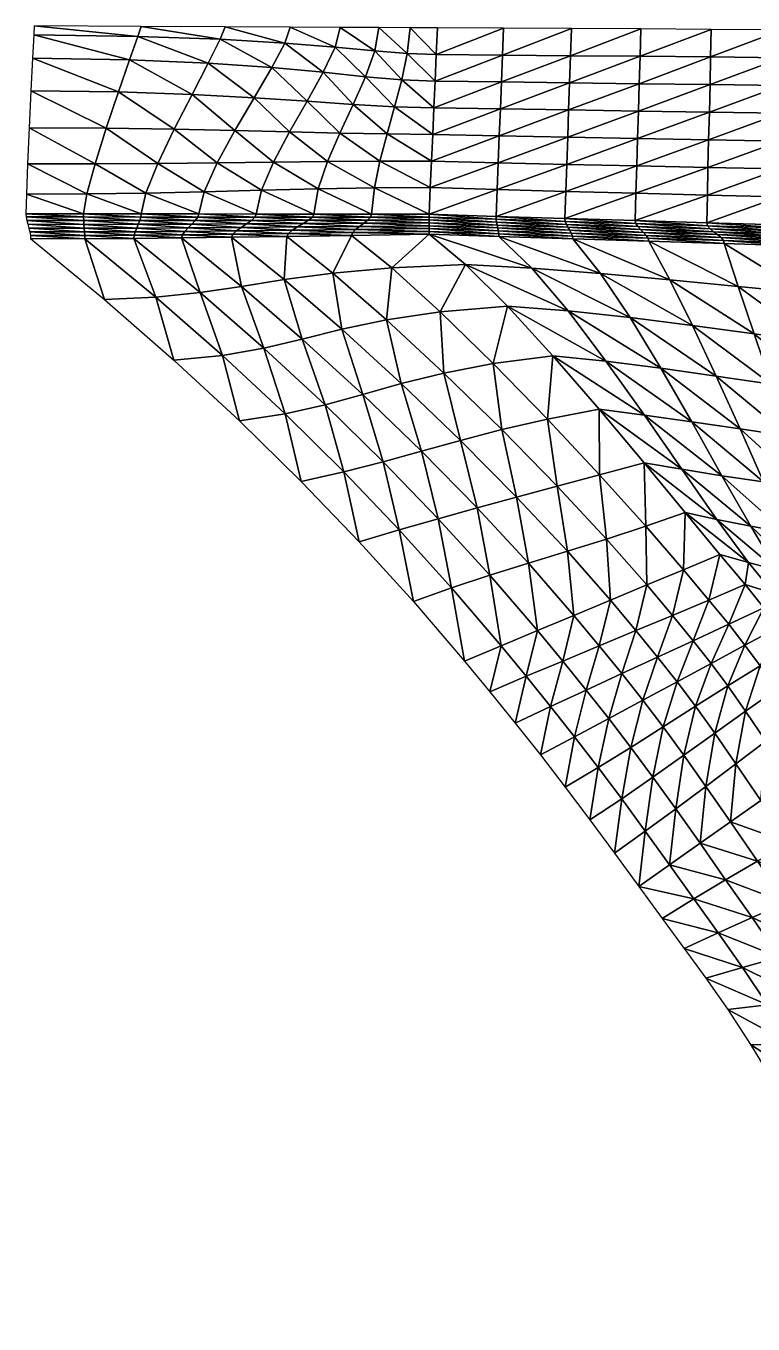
# Model space of a CAD drawing. Header units: millimetres. Extents: x -25.9 to 40.5, y -39.9 to 19.
# Drawn here: x -25.94 to -16.9, y 2.89 to 19.02 of the extents above; entities that cross this region are included whole.
import ezdxf

# ---------------------------------------------------------------- set-up
doc = ezdxf.new("R2010")
doc.units = ezdxf.units.MM
doc.layers.get('0').update_dxf_attribs({"color": 153, "true_color": 0x5890e1})

msp = doc.modelspace()

# ---------------------------------------------------------------- meshes
at = {"color": 81, "true_color": 0x99e499}
mesh = msp.add_polyface(dxfattribs=at)
corners = [(-23.835, 16.6, 7.748), (-23.804, 16.643, 7.604), (-24.514, 16.643, 7.604), (-24.526, 16.6, 7.748), (-25.224, 16.644, 7.604), (-25.94, 16.683, 7.46), (-25.937, 16.644, 7.604), (-25.224, 16.683, 7.46), (-25.929, 16.6, 7.748), (-25.222, 16.6, 7.748), (-24.509, 16.682, 7.46), (-23.793, 16.681, 7.46), (-23.726, 16.958, 7.453), (-23.563, 17.316, 7.446), (-24.3, 17.309, 7.447), (-24.449, 16.941, 7.453), (-24.097, 17.733, 7.441), (-25.082, 17.304, 7.447), (-25.184, 16.93, 7.453), (-24.943, 17.746, 7.442), (-23.876, 18.166, 7.434), (-24.791, 18.197, 7.435), (-23.674, 18.555, 7.426), (-24.652, 18.597, 7.428), (-23.525, 18.852, 7.416), (-24.55, 18.888, 7.417), (-25.837, 19.017, 7.403), (-25.843, 18.907, 7.417), (-24.51, 19.011, 7.403), (-25.935, 16.926, 7.453), (-25.858, 18.617, 7.428), (-25.878, 18.212, 7.436), (-25.9, 17.753, 7.442), (-25.92, 17.303, 7.447), (-23.465, 19.005, 7.403)]
mesh.append_faces([[corners[k] for k in face] for face in [(0, 1, 2), (3, 2, 4), (9, 4, 6), (10, 2, 1), (7, 4, 2), (12, 13, 14), (14, 15, 12), (16, 14, 13), (15, 14, 17), (17, 18, 15), (14, 16, 19), (19, 17, 14), (16, 20, 21), (21, 19, 16), (20, 22, 23), (23, 21, 20), (22, 24, 25), (25, 23, 22), (7, 18, 29), (23, 25, 27), (10, 15, 18), (21, 23, 30), (11, 12, 15), (19, 21, 31), (17, 19, 32), (28, 25, 24), (18, 17, 33)]], dxfattribs={"vtx0": -1, "vtx1": -1, "vtx2": -1, "color": 81})
mesh.append_faces([[corners[k] for k in face] for face in [(4, 7, 5), (1, 11, 10), (2, 10, 7), (25, 28, 26), (18, 7, 10), (15, 10, 11), (24, 34, 28)]], dxfattribs={"vtx0": -1, "vtx2": -1, "color": 81})
mesh.append_faces([[corners[k] for k in face] for face in [(5, 6, 4), (6, 8, 9), (26, 27, 25), (27, 30, 23), (30, 31, 21), (31, 32, 19), (32, 33, 17), (33, 29, 18)]], dxfattribs={"vtx1": -1, "vtx2": -1, "color": 81})
mesh.append_faces([[corners[k] for k in face] for face in [(29, 5, 7)]], dxfattribs={"vtx2": -1, "color": 81})
mesh = msp.add_polyface(dxfattribs=at)
corners = [(-22.379, 16.642, 7.604), (-22.427, 16.603, 7.748), (-21.694, 16.605, 7.748), (-23.094, 16.643, 7.604), (-23.138, 16.601, 7.748), (-23.804, 16.643, 7.604), (-22.361, 16.68, 7.46), (-21.658, 16.642, 7.604), (-23.077, 16.68, 7.46), (-23.793, 16.681, 7.46), (-22.193, 17.332, 7.444), (-22.308, 16.993, 7.452), (-21.609, 17.005, 7.452), (-22.864, 17.325, 7.445), (-23.013, 16.976, 7.452), (-22.039, 17.686, 7.437), (-22.664, 17.701, 7.438), (-21.873, 18.042, 7.429), (-22.446, 18.081, 7.431), (-22.246, 18.441, 7.423), (-22.097, 18.755, 7.413), (-21.72, 18.387, 7.421), (-23.563, 17.316, 7.446), (-23.726, 16.958, 7.453), (-23.343, 17.718, 7.439), (-23.104, 18.125, 7.432), (-22.884, 18.5, 7.425), (-22.722, 18.805, 7.415), (-24.097, 17.733, 7.441), (-23.876, 18.166, 7.434), (-23.674, 18.555, 7.426), (-23.525, 18.852, 7.416), (-22.655, 19.001, 7.403), (-22.033, 18.998, 7.403), (-23.465, 19.005, 7.403), (-21.645, 16.679, 7.46)]
mesh.append_faces([[corners[k] for k in face] for face in [(0, 1, 2), (1, 0, 3), (3, 4, 1), (4, 3, 5), (6, 0, 7), (8, 3, 0), (9, 5, 3), (10, 11, 12), (11, 10, 13), (13, 14, 11), (10, 15, 16), (16, 13, 10), (15, 17, 18), (18, 16, 15), (19, 18, 17), (20, 19, 21), (14, 13, 22), (22, 23, 14), (13, 16, 24), (24, 22, 13), (16, 18, 25), (25, 24, 16), (18, 19, 26), (26, 25, 18), (19, 20, 27), (27, 26, 19), (22, 24, 28), (24, 25, 29), (29, 28, 24), (25, 26, 30), (30, 29, 25), (26, 27, 31), (31, 30, 26), (32, 27, 20), (8, 14, 23), (34, 31, 27), (6, 11, 14)]], dxfattribs={"vtx0": -1, "vtx1": -1, "vtx2": -1, "color": 81})
mesh.append_faces([[corners[k] for k in face] for face in [(0, 6, 8), (3, 8, 9), (20, 33, 32), (23, 9, 8), (27, 32, 34), (14, 8, 6), (11, 6, 35)]], dxfattribs={"vtx0": -1, "vtx2": -1, "color": 81})
mesh = msp.add_polyface(dxfattribs=at)
corners = [(-20.929, 16.678, 7.46), (-20.929, 16.643, 7.604), (-20.095, 16.615, 7.527), (-21.694, 16.605, 7.748), (-21.658, 16.642, 7.604), (-22.379, 16.642, 7.604), (-21.645, 16.679, 7.46), (-22.361, 16.68, 7.46), (-20.929, 16.607, 7.747), (-20.083, 16.984, 7.376), (-20.914, 17.009, 7.452), (-20.017, 18.656, 7.335), (-20.84, 18.662, 7.411), (-20.855, 18.331, 7.419), (-20.03, 18.322, 7.343), (-20.869, 18.001, 7.427), (-20.043, 17.987, 7.351), (-20.884, 17.67, 7.435), (-20.056, 17.652, 7.359), (-20.899, 17.339, 7.444), (-20.07, 17.318, 7.367), (-21.609, 17.005, 7.452), (-21.541, 17.338, 7.444), (-22.193, 17.332, 7.444), (-21.452, 17.675, 7.436), (-22.039, 17.686, 7.437), (-21.357, 18.013, 7.428), (-21.873, 18.042, 7.429), (-21.269, 18.347, 7.42), (-21.72, 18.387, 7.421), (-21.2, 18.676, 7.411), (-21.604, 18.709, 7.412), (-22.246, 18.441, 7.423), (-22.097, 18.755, 7.413), (-21.165, 18.994, 7.403), (-20.825, 18.992, 7.403), (-21.552, 18.996, 7.403), (-22.033, 18.998, 7.403), (-22.308, 16.993, 7.452)]
mesh.append_faces([[corners[k] for k in face] for face in [(3, 4, 5), (6, 4, 1), (4, 3, 8), (21, 22, 23), (22, 24, 25), (25, 23, 22), (24, 26, 27), (27, 25, 24), (26, 28, 29), (29, 27, 26), (28, 30, 31), (31, 29, 28), (27, 29, 32), (29, 31, 33), (34, 30, 12), (22, 21, 10), (36, 31, 30), (24, 22, 19), (37, 33, 31), (26, 24, 17), (28, 26, 15), (30, 28, 13), (6, 21, 38)]], dxfattribs={"vtx0": -1, "vtx1": -1, "vtx2": -1, "color": 81})
mesh.append_faces([[corners[k] for k in face] for face in [(4, 6, 7), (9, 10, 0), (11, 12, 13), (14, 13, 15), (16, 15, 17), (18, 17, 19), (20, 19, 10), (21, 6, 0), (30, 34, 36), (31, 36, 37)]], dxfattribs={"vtx0": -1, "vtx2": -1, "color": 81})
mesh.append_faces([[corners[k] for k in face] for face in [(0, 1, 2), (8, 1, 4), (0, 10, 21), (10, 19, 22), (19, 17, 24), (17, 15, 26), (15, 13, 28), (13, 12, 30)]], dxfattribs={"vtx1": -1, "vtx2": -1, "color": 81})
mesh.append_faces([[corners[k] for k in face] for face in [(1, 0, 6), (12, 35, 34)]], dxfattribs={"vtx2": -1, "color": 81})
mesh = msp.add_polyface(dxfattribs=at)
corners = [(-20.095, 16.615, 7.527), (-20.097, 16.651, 7.384), (-20.929, 16.678, 7.46), (-19.237, 16.588, 7.45), (-19.242, 16.624, 7.307), (-20.083, 16.984, 7.376), (-19.23, 16.96, 7.299), (-19.218, 17.297, 7.291), (-20.07, 17.318, 7.367), (-18.358, 16.938, 7.223), (-18.348, 17.278, 7.215), (-17.462, 17.259, 7.139), (-19.206, 17.635, 7.283), (-20.056, 17.652, 7.359), (-18.338, 17.619, 7.207), (-17.454, 17.602, 7.131), (-19.195, 17.973, 7.275), (-20.043, 17.987, 7.351), (-18.327, 17.959, 7.199), (-17.445, 17.945, 7.123), (-19.183, 18.311, 7.267), (-20.03, 18.322, 7.343), (-18.317, 18.3, 7.191), (-17.437, 18.288, 7.115), (-19.171, 18.648, 7.259), (-20.017, 18.656, 7.335), (-18.307, 18.64, 7.183), (-20.84, 18.662, 7.411), (-20.003, 18.988, 7.327), (-20.825, 18.992, 7.403), (-20.855, 18.331, 7.419), (-18.367, 16.598, 7.231), (-20.869, 18.001, 7.427), (-17.47, 16.916, 7.147), (-20.884, 17.67, 7.435), (-18.298, 18.98, 7.176), (-19.159, 18.984, 7.251), (-20.899, 17.339, 7.444), (-20.914, 17.009, 7.452)]
mesh.append_faces([[corners[k] for k in face] for face in [(1, 0, 3), (5, 6, 7), (7, 8, 5), (6, 9, 10), (10, 7, 6), (11, 10, 9), (8, 7, 12), (12, 13, 8), (7, 10, 14), (14, 12, 7), (15, 14, 10), (13, 12, 16), (16, 17, 13), (12, 14, 18), (18, 16, 12), (19, 18, 14), (17, 16, 20), (20, 21, 17), (16, 18, 22), (22, 20, 16), (23, 22, 18), (21, 20, 24), (24, 25, 21), (20, 22, 26), (26, 24, 20), (27, 25, 28), (6, 5, 1), (30, 21, 25), (9, 6, 4), (32, 17, 21), (33, 9, 31), (34, 13, 17), (24, 26, 35), (37, 8, 13), (25, 24, 36), (38, 5, 8)]], dxfattribs={"vtx0": -1, "vtx1": -1, "vtx2": -1, "color": 81})
mesh.append_faces([[corners[k] for k in face] for face in [(0, 1, 2), (3, 4, 1)]], dxfattribs={"vtx0": -1, "vtx2": -1, "color": 81})
mesh.append_faces([[corners[k] for k in face] for face in [(2, 1, 5), (1, 4, 6), (4, 31, 9), (35, 36, 24), (36, 28, 25)]], dxfattribs={"vtx1": -1, "vtx2": -1, "color": 81})
mesh.append_faces([[corners[k] for k in face] for face in [(28, 29, 27)]], dxfattribs={"vtx2": -1, "color": 81})
mesh = msp.add_polyface(dxfattribs=at)
corners = [(-16.566, 16.509, 7.219), (-16.535, 16.471, 7.361), (-15.641, 16.445, 7.283), (-16.491, 16.434, 7.502), (-17.436, 16.498, 7.438), (-17.392, 16.461, 7.58), (-17.467, 16.535, 7.296), (-17.344, 16.424, 7.722), (-18.301, 16.488, 7.658), (-18.263, 16.452, 7.801), (-18.335, 16.525, 7.516), (-18.359, 16.562, 7.373), (-16.575, 16.547, 7.078), (-15.661, 16.483, 7.142), (-17.477, 16.572, 7.154), (-18.367, 16.598, 7.231), (-18.358, 16.938, 7.223), (-17.47, 16.916, 7.147), (-17.462, 17.259, 7.139), (-16.571, 16.894, 7.07), (-16.565, 17.24, 7.062), (-15.66, 17.221, 6.986), (-18.348, 17.278, 7.215), (-17.454, 17.602, 7.131), (-16.559, 17.586, 7.055), (-15.656, 17.57, 6.978), (-18.338, 17.619, 7.207), (-17.445, 17.945, 7.123), (-16.552, 17.932, 7.047), (-15.652, 17.918, 6.971), (-18.327, 17.959, 7.199), (-17.437, 18.288, 7.115), (-16.546, 18.277, 7.039), (-15.648, 18.267, 6.963), (-18.317, 18.3, 7.191), (-17.429, 18.632, 7.108), (-18.307, 18.64, 7.183), (-16.54, 18.623, 7.031), (-15.644, 18.616, 6.955), (-16.535, 18.971, 7.024), (-17.422, 18.975, 7.1), (-18.298, 18.98, 7.176), (-15.663, 16.872, 6.994)]
mesh.append_faces([[corners[k] for k in face] for face in [(0, 1, 2), (3, 1, 4), (4, 5, 3), (1, 0, 6), (6, 4, 1), (7, 5, 8), (8, 9, 7), (5, 4, 10), (10, 8, 5), (4, 6, 11), (12, 0, 13), (14, 6, 0), (16, 17, 18), (17, 19, 20), (20, 18, 17), (21, 20, 19), (22, 18, 23), (18, 20, 24), (24, 23, 18), (25, 24, 20), (26, 23, 27), (23, 24, 28), (28, 27, 23), (29, 28, 24), (30, 27, 31), (27, 28, 32), (32, 31, 27), (33, 32, 28), (34, 31, 35), (35, 36, 34), (31, 32, 37), (37, 35, 31), (38, 37, 32), (35, 37, 39), (36, 35, 40), (19, 17, 14), (42, 19, 12)]], dxfattribs={"vtx0": -1, "vtx1": -1, "vtx2": -1, "color": 81})
mesh.append_faces([[corners[k] for k in face] for face in [(0, 12, 14), (6, 14, 15)]], dxfattribs={"vtx0": -1, "vtx2": -1, "color": 81})
mesh.append_faces([[corners[k] for k in face] for face in [(39, 40, 35), (15, 14, 17), (40, 41, 36), (14, 12, 19)]], dxfattribs={"vtx1": -1, "vtx2": -1, "color": 81})
mesh = msp.add_polyface(dxfattribs=at)
corners = [(-23.964, 16.464, 8.18), (-23.994, 16.421, 8.324), (-23.37, 16.429, 8.324), (-23.922, 16.509, 8.036), (-23.325, 16.47, 8.18), (-24.581, 16.459, 8.18), (-24.594, 16.416, 8.324), (-24.563, 16.506, 8.036), (-23.877, 16.555, 7.892), (-24.544, 16.553, 7.892), (-23.835, 16.6, 7.748), (-24.526, 16.6, 7.748), (-24.514, 16.643, 7.604), (-25.213, 16.457, 8.18), (-25.21, 16.413, 8.324), (-25.215, 16.504, 8.036), (-25.219, 16.552, 7.892), (-25.222, 16.6, 7.748), (-25.224, 16.644, 7.604), (-25.21, 16.374, 8.467), (-25.886, 16.414, 8.323), (-25.882, 16.375, 8.467), (-24.599, 16.377, 8.468), (-25.929, 16.6, 7.748), (-25.918, 16.553, 7.891), (-24.006, 16.383, 8.468), (-25.905, 16.505, 8.035), (-23.387, 16.391, 8.468), (-25.894, 16.458, 8.179), (-23.776, 15.704, 8.709), (-24.326, 15.647, 8.722), (-23.497, 14.921, 8.969), (-24.966, 15.62, 8.728), (-24.101, 14.864, 8.982)]
mesh.append_faces([[corners[k] for k in face] for face in [(0, 1, 2), (3, 0, 4), (1, 0, 5), (5, 6, 1), (0, 3, 7), (7, 5, 0), (3, 8, 9), (9, 7, 3), (8, 10, 11), (11, 9, 8), (12, 11, 10), (6, 5, 13), (13, 14, 6), (5, 7, 15), (15, 13, 5), (7, 9, 16), (16, 15, 7), (9, 11, 17), (17, 16, 9), (18, 17, 11), (19, 14, 20), (22, 6, 14), (16, 17, 23), (25, 1, 6), (15, 16, 24), (13, 15, 26), (14, 13, 28), (29, 30, 31), (32, 30, 19), (33, 31, 30), (30, 29, 22)]], dxfattribs={"vtx0": -1, "vtx1": -1, "vtx2": -1, "color": 81})
mesh.append_faces([[corners[k] for k in face] for face in [(14, 19, 22), (6, 22, 25), (1, 25, 27), (30, 32, 33)]], dxfattribs={"vtx0": -1, "vtx2": -1, "color": 81})
mesh.append_faces([[corners[k] for k in face] for face in [(23, 24, 16), (24, 26, 15), (26, 28, 13), (28, 20, 14), (25, 22, 29), (22, 19, 30)]], dxfattribs={"vtx1": -1, "vtx2": -1, "color": 81})
mesh.append_faces([[corners[k] for k in face] for face in [(20, 21, 19), (19, 21, 32)]], dxfattribs={"vtx2": -1, "color": 81})
mesh = msp.add_polyface(dxfattribs=at)
corners = [(-21.879, 16.451, 8.323), (-21.843, 16.489, 8.179), (-22.63, 16.479, 8.18), (-22.678, 16.439, 8.324), (-21.795, 16.527, 8.035), (-22.564, 16.52, 8.036), (-22.493, 16.562, 7.892), (-22.427, 16.603, 7.748), (-21.742, 16.566, 7.892), (-23.325, 16.47, 8.18), (-23.37, 16.429, 8.324), (-23.265, 16.514, 8.036), (-23.199, 16.558, 7.892), (-23.138, 16.601, 7.748), (-23.964, 16.464, 8.18), (-23.922, 16.509, 8.036), (-23.877, 16.555, 7.892), (-23.835, 16.6, 7.748), (-23.804, 16.643, 7.604), (-23.387, 16.391, 8.468), (-23.994, 16.421, 8.324), (-22.697, 16.402, 8.468), (-21.892, 16.414, 8.467), (-22.124, 15.947, 8.653), (-22.729, 15.865, 8.671), (-22.015, 15.249, 8.891), (-23.262, 15.781, 8.691), (-22.505, 15.127, 8.92), (-23.776, 15.704, 8.709), (-22.982, 15.013, 8.947), (-23.497, 14.921, 8.969), (-21.753, 14.438, 9.151), (-22.222, 14.31, 9.182), (-22.72, 14.198, 9.208), (-24.101, 14.864, 8.982), (-23.287, 14.109, 9.229), (-24.006, 16.383, 8.468)]
mesh.append_faces([[corners[k] for k in face] for face in [(0, 1, 2), (2, 3, 0), (1, 4, 5), (5, 2, 1), (6, 5, 4), (7, 6, 8), (3, 2, 9), (9, 10, 3), (2, 5, 11), (11, 9, 2), (5, 6, 12), (12, 11, 5), (6, 7, 13), (13, 12, 6), (10, 9, 14), (9, 11, 15), (11, 12, 16), (16, 15, 11), (12, 13, 17), (17, 16, 12), (18, 17, 13), (19, 10, 20), (21, 3, 10), (22, 0, 3), (23, 24, 25), (24, 26, 27), (27, 25, 24), (26, 28, 29), (29, 27, 26), (30, 29, 28), (25, 27, 31), (27, 29, 32), (32, 31, 27), (29, 30, 33), (24, 23, 21), (26, 24, 19), (28, 26, 36)]], dxfattribs={"vtx0": -1, "vtx1": -1, "vtx2": -1, "color": 81})
mesh.append_faces([[corners[k] for k in face] for face in [(10, 19, 21), (3, 21, 22), (30, 34, 35)]], dxfattribs={"vtx0": -1, "vtx2": -1, "color": 81})
mesh.append_faces([[corners[k] for k in face] for face in [(22, 21, 23), (21, 19, 24), (19, 36, 26)]], dxfattribs={"vtx1": -1, "vtx2": -1, "color": 81})
mesh = msp.add_polyface(dxfattribs=at)
corners = [(-20.095, 16.615, 7.527), (-20.09, 16.579, 7.671), (-19.222, 16.552, 7.593), (-20.062, 16.4, 8.387), (-20.064, 16.436, 8.244), (-20.929, 16.464, 8.322), (-20.929, 16.428, 8.466), (-20.929, 16.643, 7.604), (-20.929, 16.607, 7.747), (-20.929, 16.571, 7.891), (-20.083, 16.543, 7.814), (-20.929, 16.535, 8.035), (-20.076, 16.508, 7.957), (-20.929, 16.5, 8.178), (-20.069, 16.472, 8.101), (-21.795, 16.527, 8.035), (-21.742, 16.566, 7.892), (-22.493, 16.562, 7.892), (-21.694, 16.605, 7.748), (-22.427, 16.603, 7.748), (-21.879, 16.451, 8.323), (-21.892, 16.414, 8.467), (-21.843, 16.489, 8.179), (-21.391, 16.013, 8.638), (-22.124, 15.947, 8.653), (-21.46, 15.366, 8.863), (-20.79, 15.466, 8.84), (-22.015, 15.249, 8.891), (-20.747, 14.704, 9.088), (-20.132, 14.822, 9.06), (-21.275, 14.573, 9.119), (-21.753, 14.438, 9.151), (-20.476, 16.054, 8.63), (-19.953, 15.535, 8.825), (-19.389, 14.919, 9.038), (-19.652, 16.009, 8.561), (-19.202, 15.477, 8.768)]
mesh.append_faces([[corners[k] for k in face] for face in [(0, 1, 2), (3, 4, 5), (1, 0, 7), (10, 1, 8), (12, 10, 9), (14, 12, 11), (4, 14, 13), (15, 16, 17), (16, 18, 19), (22, 20, 5), (15, 22, 13), (16, 15, 11), (18, 16, 9), (23, 24, 25), (25, 26, 23), (27, 25, 24), (26, 25, 28), (28, 29, 26), (25, 27, 30), (30, 28, 25), (31, 30, 27), (24, 23, 21), (33, 26, 29), (32, 23, 26)]], dxfattribs={"vtx0": -1, "vtx1": -1, "vtx2": -1, "color": 81})
mesh.append_faces([[corners[k] for k in face] for face in [(20, 21, 6), (23, 32, 6), (29, 34, 33), (26, 33, 32), (35, 3, 6)]], dxfattribs={"vtx0": -1, "vtx2": -1, "color": 81})
mesh.append_faces([[corners[k] for k in face] for face in [(7, 8, 1), (8, 9, 10), (9, 11, 12), (11, 13, 14), (13, 5, 4), (6, 5, 20), (5, 13, 22), (13, 11, 15), (11, 9, 16), (9, 8, 18), (6, 21, 23), (6, 32, 35), (32, 33, 36)]], dxfattribs={"vtx1": -1, "vtx2": -1, "color": 81})
mesh.append_faces([[corners[k] for k in face] for face in [(5, 6, 3)]], dxfattribs={"vtx2": -1, "color": 81})
mesh = msp.add_polyface(dxfattribs=at)
corners = [(-18.359, 16.562, 7.373), (-18.335, 16.525, 7.516), (-17.436, 16.498, 7.438), (-18.205, 16.379, 8.086), (-18.229, 16.415, 7.943), (-19.161, 16.443, 8.022), (-19.146, 16.407, 8.165), (-18.263, 16.452, 7.801), (-19.181, 16.48, 7.879), (-18.301, 16.488, 7.658), (-19.203, 16.516, 7.736), (-19.222, 16.552, 7.593), (-19.237, 16.588, 7.45), (-20.069, 16.472, 8.101), (-20.064, 16.436, 8.244), (-20.076, 16.508, 7.957), (-20.083, 16.543, 7.814), (-20.09, 16.579, 7.671), (-20.095, 16.615, 7.527), (-19.142, 16.371, 8.308), (-20.062, 16.4, 8.387), (-18.197, 16.342, 8.228), (-18.367, 16.598, 7.231), (-17.467, 16.535, 7.296), (-19.242, 16.624, 7.307), (-19.389, 14.919, 9.038), (-20.132, 14.822, 9.06), (-19.458, 14.131, 9.287), (-19.652, 16.009, 8.561), (-19.202, 15.477, 8.768), (-18.431, 15.393, 8.718), (-18.799, 15.942, 8.498), (-18.73, 14.852, 8.995), (-18.049, 14.765, 8.955), (-17.664, 14.097, 9.198), (-17.655, 15.295, 8.671), (-17.937, 15.863, 8.44), (-20.476, 16.054, 8.63), (-19.953, 15.535, 8.825), (-18.253, 14.18, 9.23)]
mesh.append_faces([[corners[k] for k in face] for face in [(0, 1, 2), (3, 4, 5), (5, 6, 3), (4, 7, 8), (8, 5, 4), (7, 9, 10), (10, 8, 7), (9, 1, 11), (11, 10, 9), (1, 0, 12), (12, 11, 1), (6, 5, 13), (13, 14, 6), (5, 8, 15), (15, 13, 5), (8, 10, 16), (16, 15, 8), (10, 11, 17), (17, 16, 10), (11, 12, 18), (19, 6, 14), (21, 3, 6), (22, 0, 23), (24, 12, 0), (25, 26, 27), (28, 29, 30), (30, 31, 28), (29, 32, 33), (33, 30, 29), (34, 33, 32), (31, 30, 35), (35, 36, 31), (29, 28, 37), (32, 29, 38), (39, 32, 25), (19, 31, 36), (20, 28, 31)]], dxfattribs={"vtx0": -1, "vtx1": -1, "vtx2": -1, "color": 81})
mesh.append_faces([[corners[k] for k in face] for face in [(14, 20, 19), (6, 19, 21), (0, 22, 24), (36, 21, 19), (31, 19, 20)]], dxfattribs={"vtx0": -1, "vtx2": -1, "color": 81})
mesh.append_faces([[corners[k] for k in face] for face in [(38, 25, 32)]], dxfattribs={"vtx1": -1, "vtx2": -1, "color": 81})
mesh = msp.add_polyface(dxfattribs=at)
corners = [(-15.53, 16.293, 7.848), (-15.55, 16.331, 7.707), (-16.399, 16.359, 7.785), (-16.368, 16.321, 7.926), (-15.58, 16.369, 7.565), (-16.443, 16.396, 7.644), (-15.612, 16.407, 7.424), (-16.491, 16.434, 7.502), (-15.641, 16.445, 7.283), (-16.535, 16.471, 7.361), (-17.3, 16.387, 7.864), (-17.269, 16.35, 8.006), (-17.344, 16.424, 7.722), (-17.392, 16.461, 7.58), (-18.229, 16.415, 7.943), (-18.205, 16.379, 8.086), (-18.263, 16.452, 7.801), (-17.259, 16.313, 8.148), (-18.197, 16.342, 8.228), (-16.358, 16.284, 8.068), (-15.526, 16.255, 7.989), (-18.431, 15.393, 8.718), (-18.049, 14.765, 8.955), (-17.36, 14.667, 8.916), (-17.655, 15.295, 8.671), (-17.937, 15.863, 8.44), (-16.889, 15.191, 8.626), (-17.086, 15.779, 8.382), (-16.677, 14.565, 8.877), (-16.148, 15.092, 8.58), (-16.266, 15.7, 8.323), (-16.015, 14.467, 8.838), (-15.448, 15.009, 8.53), (-15.496, 15.634, 8.261), (-15.387, 14.38, 8.798)]
mesh.append_faces([[corners[k] for k in face] for face in [(0, 1, 2), (2, 3, 0), (1, 4, 5), (5, 2, 1), (4, 6, 7), (7, 5, 4), (6, 8, 9), (9, 7, 6), (3, 2, 10), (10, 11, 3), (2, 5, 12), (12, 10, 2), (5, 7, 13), (13, 12, 5), (11, 10, 14), (14, 15, 11), (10, 12, 16), (16, 14, 10), (17, 11, 15), (19, 3, 11), (20, 0, 3), (21, 22, 23), (23, 24, 21), (25, 24, 26), (26, 27, 25), (24, 23, 28), (28, 26, 24), (27, 26, 29), (29, 30, 27), (26, 28, 31), (31, 29, 26), (30, 29, 32), (32, 33, 30), (29, 31, 34), (19, 30, 33), (17, 27, 30), (18, 25, 27)]], dxfattribs={"vtx0": -1, "vtx1": -1, "vtx2": -1, "color": 81})
mesh.append_faces([[corners[k] for k in face] for face in [(15, 18, 17), (11, 17, 19), (3, 19, 20), (33, 20, 19), (30, 19, 17), (27, 17, 18)]], dxfattribs={"vtx0": -1, "vtx2": -1, "color": 81})
mesh = msp.add_polyface(dxfattribs=at)
corners = [(-22.72, 14.198, 9.208), (-22.222, 14.31, 9.182), (-22.982, 15.013, 8.947), (-20.132, 14.822, 9.06), (-20.747, 14.704, 9.088), (-20.026, 14.001, 9.317), (-19.458, 14.131, 9.287), (-21.275, 14.573, 9.119), (-20.54, 13.867, 9.349), (-21.753, 14.438, 9.151), (-21.023, 13.733, 9.38), (-21.498, 13.602, 9.411), (-21.99, 13.475, 9.441), (-19.337, 13.299, 9.541), (-19.841, 13.163, 9.572), (-20.33, 13.029, 9.604), (-20.815, 12.894, 9.635), (-21.302, 12.754, 9.668), (-19.209, 12.491, 9.782), (-19.693, 12.343, 9.817), (-20.175, 12.192, 9.852), (-20.652, 12.034, 9.888), (-20.489, 11.126, 10.148), (-20.035, 11.315, 10.103), (-21.123, 11.864, 9.928), (-19.582, 11.504, 10.059), (-23.287, 14.109, 9.229), (-23.497, 14.921, 8.969), (-19.128, 11.693, 10.015), (-22.52, 13.357, 9.469), (-21.8, 12.608, 9.702), (-20.172, 10.743, 10.256), (-19.721, 10.936, 10.212), (-19.268, 11.126, 10.17)]
mesh.append_faces([[corners[k] for k in face] for face in [(0, 1, 2), (3, 4, 5), (5, 6, 3), (4, 7, 8), (8, 5, 4), (7, 9, 10), (10, 8, 7), (9, 1, 11), (11, 10, 9), (1, 0, 12), (12, 11, 1), (6, 5, 13), (5, 8, 14), (14, 13, 5), (8, 10, 15), (15, 14, 8), (10, 11, 16), (16, 15, 10), (11, 12, 17), (17, 16, 11), (13, 14, 18), (14, 15, 19), (19, 18, 14), (15, 16, 20), (20, 19, 15), (16, 17, 21), (21, 20, 16), (20, 21, 23), (26, 0, 27), (19, 20, 25), (29, 12, 0), (30, 17, 12), (24, 21, 17), (32, 33, 25)]], dxfattribs={"vtx0": -1, "vtx1": -1, "vtx2": -1, "color": 81})
mesh.append_faces([[corners[k] for k in face] for face in [(21, 24, 22), (0, 26, 29), (12, 29, 30), (17, 30, 24)]], dxfattribs={"vtx0": -1, "vtx2": -1, "color": 81})
mesh.append_faces([[corners[k] for k in face] for face in [(22, 23, 21), (23, 25, 20), (25, 28, 19), (25, 23, 32)]], dxfattribs={"vtx1": -1, "vtx2": -1, "color": 81})
mesh.append_faces([[corners[k] for k in face] for face in [(23, 22, 31)]], dxfattribs={"vtx2": -1, "color": 81})
mesh = msp.add_polyface(dxfattribs=at)
corners = [(-19.337, 13.299, 9.541), (-18.812, 13.441, 9.508), (-19.458, 14.131, 9.287), (-18.722, 12.642, 9.747), (-18.234, 12.801, 9.71), (-19.209, 12.491, 9.782), (-17.746, 12.972, 9.671), (-17.767, 12.261, 9.882), (-17.314, 12.45, 9.838), (-18.256, 13.59, 9.473), (-18.813, 14.255, 9.259), (-19.128, 11.693, 10.015), (-18.675, 11.882, 9.971), (-19.693, 12.343, 9.817), (-19.389, 14.919, 9.038), (-18.221, 12.071, 9.927), (-18.73, 14.852, 8.995), (-18.253, 14.18, 9.23), (-17.664, 14.097, 9.198), (-17.787, 13.508, 9.458), (-17.288, 13.429, 9.436), (-18.049, 14.765, 8.955), (-17.062, 14.009, 9.164), (-17.351, 12.883, 9.667), (-17.847, 10.869, 10.27), (-17.424, 11.097, 10.222), (-17.646, 11.378, 10.141), (-18.088, 11.174, 10.185), (-18.813, 11.315, 10.129), (-19.268, 11.126, 10.17), (-18.975, 10.765, 10.27), (-18.532, 10.969, 10.228), (-18.358, 11.504, 10.088), (-17.903, 11.692, 10.046), (-17.45, 11.883, 10.004), (-19.582, 11.504, 10.059)]
mesh.append_faces([[corners[k] for k in face] for face in [(0, 1, 2), (1, 0, 3), (3, 4, 1), (5, 3, 0), (6, 4, 7), (9, 1, 4), (10, 2, 1), (5, 13, 11), (3, 5, 12), (4, 3, 15), (16, 17, 18), (17, 19, 20), (20, 18, 17), (21, 18, 22), (19, 17, 10), (23, 19, 9), (24, 25, 26), (26, 27, 24), (28, 29, 30), (31, 27, 32), (32, 28, 31), (27, 26, 33), (33, 32, 27), (34, 33, 26), (33, 34, 7), (32, 33, 15), (28, 32, 12), (29, 28, 11)]], dxfattribs={"vtx0": -1, "vtx1": -1, "vtx2": -1, "color": 81})
mesh.append_faces([[corners[k] for k in face] for face in [(4, 6, 9), (1, 9, 10), (2, 10, 14)]], dxfattribs={"vtx0": -1, "vtx2": -1, "color": 81})
mesh.append_faces([[corners[k] for k in face] for face in [(11, 12, 5), (12, 15, 3), (15, 7, 4), (14, 10, 17), (10, 9, 19), (9, 6, 23), (8, 7, 34), (7, 15, 33), (15, 12, 32), (12, 11, 28), (11, 35, 29)]], dxfattribs={"vtx1": -1, "vtx2": -1, "color": 81})
mesh.append_faces([[corners[k] for k in face] for face in [(7, 8, 6)]], dxfattribs={"vtx2": -1, "color": 81})
mesh = msp.add_polyface(dxfattribs=at)
corners = [(-17.314, 12.45, 9.838), (-17, 12.075, 9.96), (-16.959, 12.351, 9.844), (-16.644, 11.966, 9.971), (-16.766, 11.787, 10.052), (-15.896, 12.056, 9.862), (-16.25, 12.154, 9.856), (-16.095, 11.832, 9.968), (-16.605, 12.253, 9.85), (-16.354, 11.89, 9.972), (-17.787, 13.508, 9.458), (-17.351, 12.883, 9.667), (-16.931, 12.801, 9.657), (-17.288, 13.429, 9.436), (-17.062, 14.009, 9.164), (-17.36, 14.667, 8.916), (-18.049, 14.765, 8.955), (-17.664, 14.097, 9.198), (-16.772, 13.351, 9.41), (-16.498, 12.723, 9.643), (-16.462, 13.92, 9.13), (-16.677, 14.565, 8.877), (-16.253, 13.275, 9.382), (-16.061, 12.647, 9.627), (-15.877, 13.833, 9.097), (-16.015, 14.467, 8.838), (-15.745, 13.198, 9.355), (-15.63, 12.57, 9.612), (-15.323, 13.75, 9.065), (-15.387, 14.38, 8.798), (-15.263, 13.119, 9.333), (-15.215, 12.488, 9.602), (-17.746, 12.972, 9.671), (-15.541, 11.957, 9.868), (-15.187, 11.859, 9.875), (-17.45, 11.883, 10.004)]
mesh.append_faces([[corners[k] for k in face] for face in [(1, 3, 2), (6, 9, 7), (8, 3, 9), (10, 11, 12), (12, 13, 10), (14, 15, 16), (17, 13, 18), (18, 14, 17), (13, 12, 19), (19, 18, 13), (15, 14, 20), (20, 21, 15), (14, 18, 22), (22, 20, 14), (18, 19, 23), (23, 22, 18), (21, 20, 24), (24, 25, 21), (20, 22, 26), (26, 24, 20), (22, 23, 27), (27, 26, 22), (25, 24, 28), (28, 29, 25), (24, 26, 30), (30, 28, 24), (26, 27, 31), (2, 11, 32), (8, 12, 11), (6, 19, 12), (5, 23, 19), (33, 27, 23)]], dxfattribs={"vtx0": -1, "vtx1": -1, "vtx2": -1, "color": 81})
mesh.append_faces([[corners[k] for k in face] for face in [(11, 2, 8), (12, 8, 6), (19, 6, 5), (23, 5, 33), (27, 33, 34), (35, 1, 0)]], dxfattribs={"vtx0": -1, "vtx2": -1, "color": 81})
mesh.append_faces([[corners[k] for k in face] for face in [(0, 1, 2)]], dxfattribs={"vtx1": -1, "color": 81})
mesh.append_faces([[corners[k] for k in face] for face in [(1, 4, 3), (5, 6, 7), (6, 8, 9), (8, 2, 3)]], dxfattribs={"vtx1": -1, "vtx2": -1, "color": 81})
mesh.append_faces([[corners[k] for k in face] for face in [(32, 0, 2)]], dxfattribs={"vtx2": -1, "color": 81})
mesh = msp.add_polyface(dxfattribs=at)
corners = [(-16.083, 10.964, 10.282), (-16.073, 11.2, 10.2), (-16.259, 11.292, 10.19), (-15.972, 11.392, 10.12), (-16.198, 11.481, 10.116), (-15.786, 11.555, 10.039), (-16.052, 11.629, 10.043), (-15.522, 11.705, 9.958), (-15.83, 11.776, 9.962), (-16.364, 11.516, 10.122), (-16.255, 11.672, 10.051), (-16.095, 11.832, 9.968), (-16.469, 11.714, 10.056), (-16.354, 11.89, 9.972), (-16.644, 11.966, 9.971), (-15.541, 11.957, 9.868), (-15.896, 12.056, 9.862), (-16.766, 11.787, 10.052), (-16.58, 11.545, 10.126), (-15.709, 10.967, 10.239), (-15.578, 11.203, 10.143), (-16.411, 11.306, 10.195), (-15.386, 11.418, 10.048), (-16.227, 11.027, 10.271), (-17.215, 10.816, 10.298), (-16.814, 11.065, 10.246), (-17.002, 11.323, 10.174), (-17.424, 11.097, 10.222), (-17.204, 11.583, 10.097), (-17.646, 11.378, 10.141), (-17.45, 11.883, 10.004), (-17, 12.075, 9.96), (-15.398, 11.089, 10.026)]
mesh.append_faces([[corners[k] for k in face] for face in [(0, 1, 2), (1, 3, 4), (3, 5, 6), (5, 7, 8), (1, 4, 2), (3, 6, 4), (5, 8, 6), (2, 4, 9), (4, 6, 10), (6, 8, 11), (4, 10, 9), (6, 11, 10), (9, 10, 12), (10, 11, 13), (10, 13, 12), (12, 13, 14), (15, 8, 7), (17, 12, 14), (19, 3, 1), (16, 11, 8), (18, 9, 12), (20, 5, 3), (21, 2, 9), (22, 7, 5), (23, 0, 2), (24, 25, 26), (26, 27, 24), (27, 26, 28), (28, 29, 27), (29, 28, 30), (18, 26, 25), (17, 28, 26), (31, 30, 28)]], dxfattribs={"vtx0": -1, "vtx1": -1, "vtx2": -1, "color": 81})
mesh.append_faces([[corners[k] for k in face] for face in [(25, 21, 18), (26, 18, 17), (28, 17, 31)]], dxfattribs={"vtx0": -1, "vtx2": -1, "color": 81})
mesh.append_faces([[corners[k] for k in face] for face in [(15, 16, 8), (17, 18, 12), (19, 20, 3), (18, 21, 9), (20, 22, 5), (21, 23, 2), (22, 20, 32)]], dxfattribs={"vtx1": -1, "vtx2": -1, "color": 81})
mesh = msp.add_polyface(dxfattribs=at)
corners = [(-17.762, 9.956, 10.491), (-18.147, 9.682, 10.546), (-17.862, 9.288, 10.642), (-17.487, 9.568, 10.588), (-17.114, 9.849, 10.532), (-17.378, 10.231, 10.435), (-16.741, 10.128, 10.476), (-16.996, 10.504, 10.379), (-16.612, 10.77, 10.324), (-18.535, 9.413, 10.598), (-18.422, 10.053, 10.454), (-18.828, 9.802, 10.504), (-18.019, 10.307, 10.403), (-17.617, 10.563, 10.35), (-17.215, 10.816, 10.298), (-16.814, 11.065, 10.246), (-18.696, 10.41, 10.364), (-19.121, 10.183, 10.41), (-18.271, 10.639, 10.317), (-17.847, 10.869, 10.27), (-17.424, 11.097, 10.222), (-18.975, 10.765, 10.27), (-19.418, 10.56, 10.314), (-18.532, 10.969, 10.228), (-18.088, 11.174, 10.185), (-19.268, 11.126, 10.17), (-19.721, 10.936, 10.212), (-18.813, 11.315, 10.129), (-20.172, 10.743, 10.256), (-20.035, 11.315, 10.103), (-19.858, 10.354, 10.358), (-16.411, 11.306, 10.195), (-19.546, 9.959, 10.456), (-19.236, 9.558, 10.552), (-16.804, 9.392, 10.648), (-16.429, 9.656, 10.598)]
mesh.append_faces([[corners[k] for k in face] for face in [(0, 1, 2), (3, 4, 5), (5, 0, 3), (4, 6, 7), (7, 5, 4), (8, 7, 6), (9, 1, 10), (10, 11, 9), (1, 0, 12), (12, 10, 1), (0, 5, 13), (13, 12, 0), (5, 7, 14), (14, 13, 5), (7, 8, 15), (15, 14, 7), (11, 10, 16), (16, 17, 11), (10, 12, 18), (18, 16, 10), (12, 13, 19), (19, 18, 12), (13, 14, 20), (20, 19, 13), (17, 16, 21), (21, 22, 17), (16, 18, 23), (23, 21, 16), (18, 19, 24), (24, 23, 18), (22, 21, 25), (25, 26, 22), (21, 23, 27), (28, 26, 29), (30, 22, 26), (31, 15, 8), (32, 17, 22), (33, 11, 17), (6, 4, 34)]], dxfattribs={"vtx0": -1, "vtx1": -1, "vtx2": -1, "color": 81})
mesh.append_faces([[corners[k] for k in face] for face in [(26, 28, 30), (22, 30, 32), (17, 32, 33)]], dxfattribs={"vtx0": -1, "vtx2": -1, "color": 81})
mesh.append_faces([[corners[k] for k in face] for face in [(34, 35, 6)]], dxfattribs={"vtx1": -1, "vtx2": -1, "color": 81})
mesh = msp.add_polyface(dxfattribs=at)
corners = [(-18.241, 9.011, 10.694), (-17.862, 9.288, 10.642), (-18.147, 9.682, 10.546), (-18.535, 9.413, 10.598), (-17.487, 9.568, 10.588), (-17.762, 9.956, 10.491), (-18.322, 8.323, 10.842), (-17.941, 8.593, 10.794), (-18.624, 8.74, 10.743), (-17.56, 8.861, 10.746), (-17.182, 9.127, 10.698), (-16.804, 9.392, 10.648), (-17.114, 9.849, 10.532), (-18.929, 9.152, 10.646), (-18.828, 9.802, 10.504), (-19.236, 9.558, 10.552), (-17.638, 8.171, 10.9), (-17.337, 7.75, 11.009), (-16.914, 7.938, 10.984), (-17.243, 8.408, 10.861), (-16.491, 8.12, 10.959), (-16.846, 8.639, 10.823), (-16.068, 8.3, 10.935), (-16.45, 8.867, 10.785), (-15.666, 7.695, 11.094), (-15.647, 8.481, 10.909), (-16.056, 9.096, 10.745), (-15.211, 7.819, 11.084), (-15.227, 8.666, 10.881), (-15.666, 9.33, 10.703), (-14.754, 7.944, 11.073), (-18.032, 7.925, 10.94), (-16.055, 9.921, 10.546), (-15.28, 9.571, 10.657), (-16.429, 9.656, 10.598), (-14.81, 8.857, 10.849)]
mesh.append_faces([[corners[k] for k in face] for face in [(0, 1, 2), (2, 3, 0), (1, 4, 5), (1, 0, 7), (4, 1, 9), (12, 4, 10), (13, 3, 14), (8, 0, 3), (16, 17, 18), (18, 19, 16), (19, 18, 20), (20, 21, 19), (21, 20, 22), (22, 23, 21), (24, 22, 20), (23, 22, 25), (25, 26, 23), (27, 25, 22), (26, 25, 28), (28, 29, 26), (25, 27, 30), (30, 28, 25), (32, 29, 33), (34, 26, 29), (11, 23, 26), (10, 21, 23), (9, 19, 21), (29, 28, 35), (7, 16, 19)]], dxfattribs={"vtx0": -1, "vtx1": -1, "vtx2": -1, "color": 81})
mesh.append_faces([[corners[k] for k in face] for face in [(0, 8, 6), (14, 15, 13), (3, 13, 8), (16, 7, 6), (26, 34, 11), (23, 11, 10), (21, 10, 9), (19, 9, 7)]], dxfattribs={"vtx0": -1, "vtx2": -1, "color": 81})
mesh.append_faces([[corners[k] for k in face] for face in [(6, 7, 0), (7, 9, 1), (9, 10, 4), (10, 11, 12), (6, 31, 16), (35, 33, 29)]], dxfattribs={"vtx1": -1, "vtx2": -1, "color": 81})
mesh = msp.add_polyface(dxfattribs=at)
corners = [(-17.337, 7.75, 11.009), (-17.033, 7.316, 11.121), (-16.577, 7.444, 11.112), (-16.914, 7.938, 10.984), (-16.722, 6.854, 11.238), (-16.231, 6.919, 11.246), (-16.401, 6.352, 11.358), (-15.876, 6.356, 11.382), (-16.066, 5.796, 11.482), (-15.514, 5.748, 11.519), (-16.122, 7.57, 11.104), (-16.491, 8.12, 10.959), (-15.741, 6.985, 11.253), (-15.355, 6.365, 11.404), (-14.966, 5.706, 11.556), (-15.666, 7.695, 11.094), (-15.252, 7.052, 11.259), (-14.833, 6.375, 11.426), (-16.068, 8.3, 10.935), (-15.211, 7.819, 11.084), (-14.761, 7.117, 11.266), (-15.713, 5.17, 11.61), (-16.624, 5.853, 11.442), (-16.284, 5.252, 11.563), (-18.032, 7.925, 10.94), (-17.758, 7.553, 11.036), (-17.638, 8.171, 10.9), (-15.146, 5.089, 11.656), (-17.489, 7.185, 11.131), (-17.217, 6.795, 11.229), (-16.932, 6.359, 11.331), (-15.783, 4.16, 11.779), (-15.225, 4.114, 11.819), (-14.658, 2.87, 12.063), (-14.67, 4.073, 11.858)]
mesh.append_faces([[corners[k] for k in face] for face in [(0, 1, 2), (2, 3, 0), (1, 4, 5), (5, 2, 1), (4, 6, 7), (7, 5, 4), (6, 8, 9), (9, 7, 6), (3, 2, 10), (10, 11, 3), (2, 5, 12), (12, 10, 2), (5, 7, 13), (13, 12, 5), (7, 9, 14), (14, 13, 7), (11, 10, 15), (10, 12, 16), (16, 15, 10), (12, 13, 17), (17, 16, 12), (18, 15, 19), (15, 16, 20), (20, 19, 15), (21, 8, 22), (0, 26, 24), (27, 9, 8), (1, 0, 25), (4, 1, 28), (6, 4, 29), (8, 6, 30), (33, 32, 31), (21, 32, 34)]], dxfattribs={"vtx0": -1, "vtx1": -1, "vtx2": -1, "color": 81})
mesh.append_faces([[corners[k] for k in face] for face in [(8, 21, 27), (32, 21, 23), (34, 27, 21)]], dxfattribs={"vtx0": -1, "vtx2": -1, "color": 81})
mesh.append_faces([[corners[k] for k in face] for face in [(24, 25, 0), (25, 28, 1), (28, 29, 4), (29, 30, 6), (30, 22, 8), (23, 31, 32)]], dxfattribs={"vtx1": -1, "vtx2": -1, "color": 81})
mesh.append_faces([[corners[k] for k in face] for face in [(22, 23, 21)]], dxfattribs={"vtx2": -1, "color": 81})

doc.saveas('drawing.dxf')
